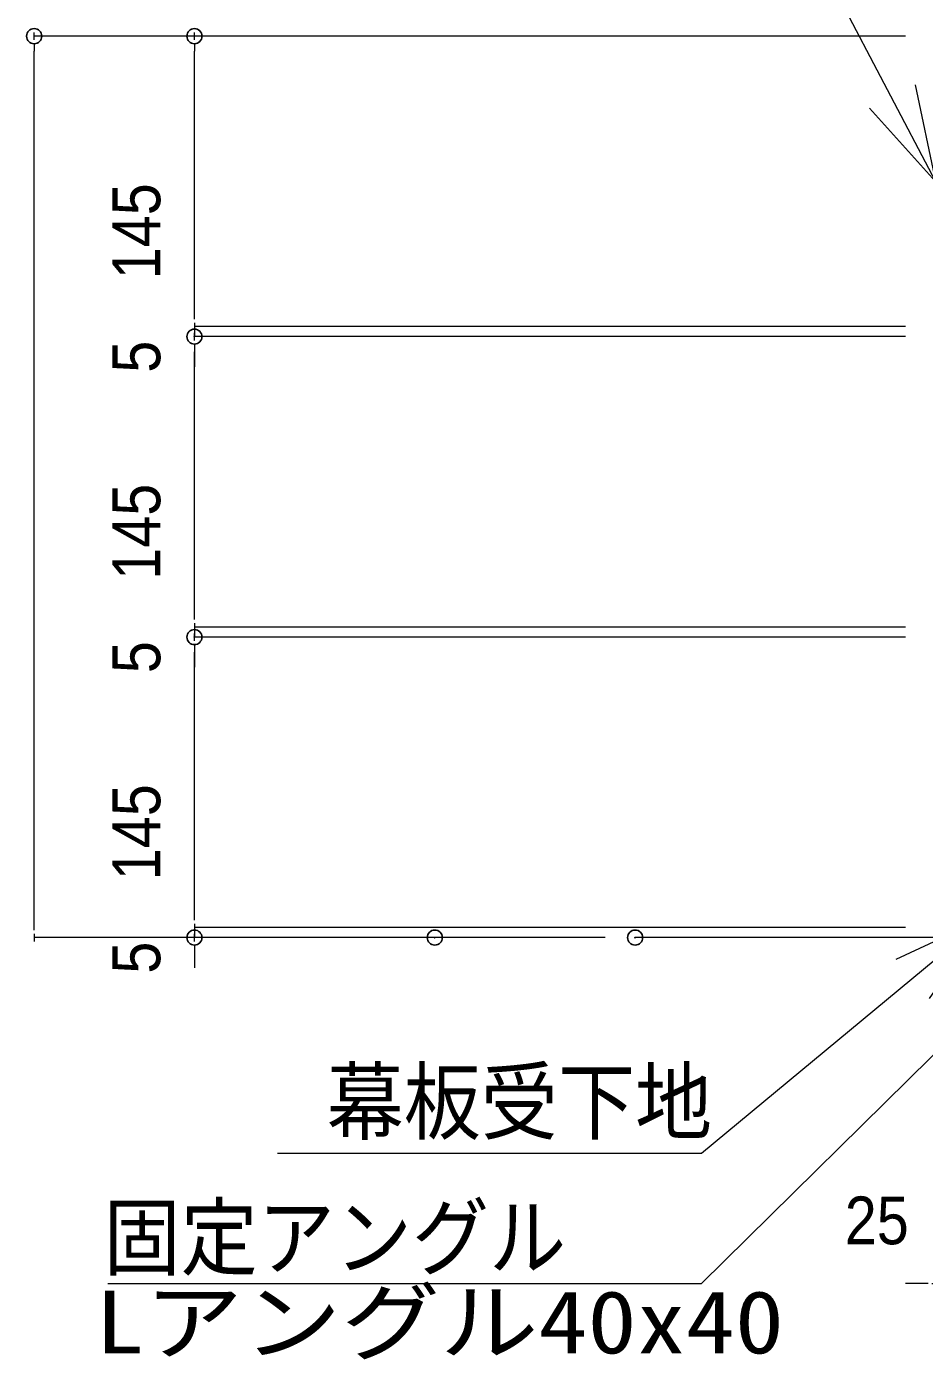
# Model space of a CAD drawing. Units: millimetres, scale not verified. Extents: x -8199 to 8201, y -2963 to 5056.
# Drawn here: x 1062 to 1659, y -1798 to -911 of the extents above; entities that cross this region are included whole.
import ezdxf
from ezdxf.enums import TextEntityAlignment as Align

# ---------------------------------------------------------------- set-up
doc = ezdxf.new("R2010")
doc.units = ezdxf.units.MM
doc.header["$LTSCALE"] = 20
doc.header["$PDMODE"] = 32
doc.header["$PDSIZE"] = 10
for name, color, linetype, lineweight in [('0-1_一般', 4, 'Continuous', 9), ('0-2_寸法', 7, 'Continuous', 9), ('0-3_0', 7, 'Continuous', 9)]:
    doc.layers.add(name, color=color, linetype=linetype, lineweight=lineweight)
doc.layers.add('0-4_Defpoints', color=7, linetype='Continuous')
doc.styles.add('Osaka', font='')
doc.styles.add('ＭＳ ゴシック', font='')
doc.styles.get('Osaka').set_extended_font_data('Osaka')
doc.styles.get('ＭＳ ゴシック').set_extended_font_data('MS Gothic')

# ---------------------------------------------------------------- blocks, each defined once
blk = doc.blocks.new('_DOT')
at = {"layer": '0-3_0'}
for p, q in [((-10, 0), (-20, 0)), ((-5, 0), (5, 0))]:
    blk.add_line(p, q, dxfattribs=at)

msp = doc.modelspace()

# ---------------------------------------------------------------- linework, layer by layer
at = {"layer": '0-1_一般', "color": 2}
for p, q in [((1510.59, -717.49), (1666.51, -1014.16)), ((1510.59, -1747.7), (1745.62, -1516.24)), ((1115.48, -1747.7), (1510.59, -1747.7))]:
    msp.add_line(p, q, dxfattribs=at)
at = {"layer": '0-1_一般', "color": 7}
msp.add_line((4533.17, -1517.49), (1466.51, -1517.49), dxfattribs=at)
at = {"layer": '0-1_一般', "color": 2}
for points in [[(1652.84, -949.86), (1666.51, -1014.16), (1622.52, -965.31)], [(1228.37, -1661.04), (1510.59, -1661.04), (1699.84, -1504.16)], [(1640.26, -1531.94), (1699.84, -1504.16), (1662.13, -1558.01)]]:
    msp.add_lwpolyline(points, dxfattribs=at)
at = {"layer": '0-2_寸法'}
for p, q in [((1646.51, -917.49), (1066.51, -917.49)), ((1646.5, -917.49), (1173.17, -917.49)), ((1066.51, -1507.48), (1066.51, -927.51)), ((1173.17, -1100.81), (1173.17, -927.51)), ((1173.17, -1100.81), (1173.17, -1090.79)), ((1646.51, -1110.82), (1173.17, -1110.82)), ((1173.17, -1110.82), (1173.17, -1117.49)), ((1646.5, -1110.82), (1173.17, -1110.82)), ((1646.51, -1117.49), (1173.17, -1117.49)), ((1646.5, -1117.49), (1173.17, -1117.49)), ((1173.17, -1127.51), (1173.17, -1137.52)), ((1173.17, -1300.81), (1173.17, -1127.51)), ((1173.17, -1300.81), (1173.17, -1290.79)), ((1646.51, -1310.82), (1173.17, -1310.82)), ((1173.17, -1310.82), (1173.17, -1317.49)), ((1646.5, -1310.82), (1173.17, -1310.82)), ((1646.51, -1317.49), (1173.17, -1317.49)), ((1646.5, -1317.49), (1173.17, -1317.49)), ((1173.17, -1327.51), (1173.17, -1337.52)), ((1173.17, -1500.81), (1173.17, -1327.51)), ((1173.17, -1500.81), (1173.17, -1490.8)), ((1646.5, -1510.82), (1173.17, -1510.82)), ((1646.51, -1510.83), (1173.17, -1510.83)), ((1173.17, -1510.83), (1173.17, -1517.49)), ((1313.17, -1517.49), (1066.51, -1517.49)), ((1446.51, -1517.49), (1173.17, -1517.49)), ((1173.17, -1527.51), (1173.17, -1537.52)), ((1656.49, -1747.7), (1646.47, -1747.7))]:
    msp.add_line(p, q, dxfattribs=at)
at = {"layer": '0-4_Defpoints'}
for p in [(1066.51, -917.49), (1173.17, -917.49), (1173.17, -1117.49), (1173.17, -1117.49), (1173.17, -1317.49), (1173.17, -1317.49), (1173.17, -1517.49), (1333.17, -1517.49), (1466.51, -1517.49)]:
    msp.add_point(p, dxfattribs=at)

# ---------------------------------------------------------------- block references
at = {"layer": '0-2_寸法', "xscale": 0.5007446, "yscale": 0.5007446}
for p, rotation in [((1066.51, -917.49), 90), ((1173.17, -917.49), 90), ((1173.17, -1110.82), 270), ((1173.17, -1110.82), 270), ((1173.17, -1117.49), 90), ((1173.17, -1117.49), 90), ((1173.17, -1310.82), 270), ((1173.17, -1310.82), 270), ((1173.17, -1317.49), 90), ((1173.17, -1317.49), 90), ((1066.51, -1517.49), 270), ((1173.17, -1510.82), 270), ((1173.17, -1510.83), 270), ((1173.17, -1517.49), 90)]:
    msp.add_blockref('_DOT', p, dxfattribs=dict(at, rotation=rotation))
msp.add_blockref('_DOT', (1666.5, -1747.7), dxfattribs=at)

# ---------------------------------------------------------------- texts
at = {"layer": '0-2_寸法', "style": 'Osaka', "width": 0.9}
for s, p in [('145', (1160, -1079.31)), ('5', (1160, -1141.51)), ('145', (1160, -1279.31)), ('5', (1160, -1341.51)), ('145', (1160, -1479.31)), ('5', (1160, -1541.51))]:
    msp.add_text(s, height=31.82, rotation=90, dxfattribs=at).set_placement(p, align=Align.BOTTOM_LEFT)
at = {"layer": '0-2_寸法', "color": 4, "style": 'ＭＳ ゴシック'}
for s, width, p in [('幕板受下地', 0.9, (1261.22, -1660.11)), ('固定アングル', 0.9, (1112.74, -1750.33)), ('Lアングル40x40', 1.15, (1107.21, -1806.83))]:
    msp.add_text(s, height=41.79, dxfattribs=dict(at, width=width)).set_placement(p, align=Align.BOTTOM_LEFT)
at = {"layer": '0-2_寸法', "style": 'Osaka', "width": 0.9}
msp.add_text('25', height=31.82, dxfattribs=at).set_placement((1606.03, -1731.2), align=Align.BOTTOM_LEFT)

doc.saveas('drawing.dxf')
